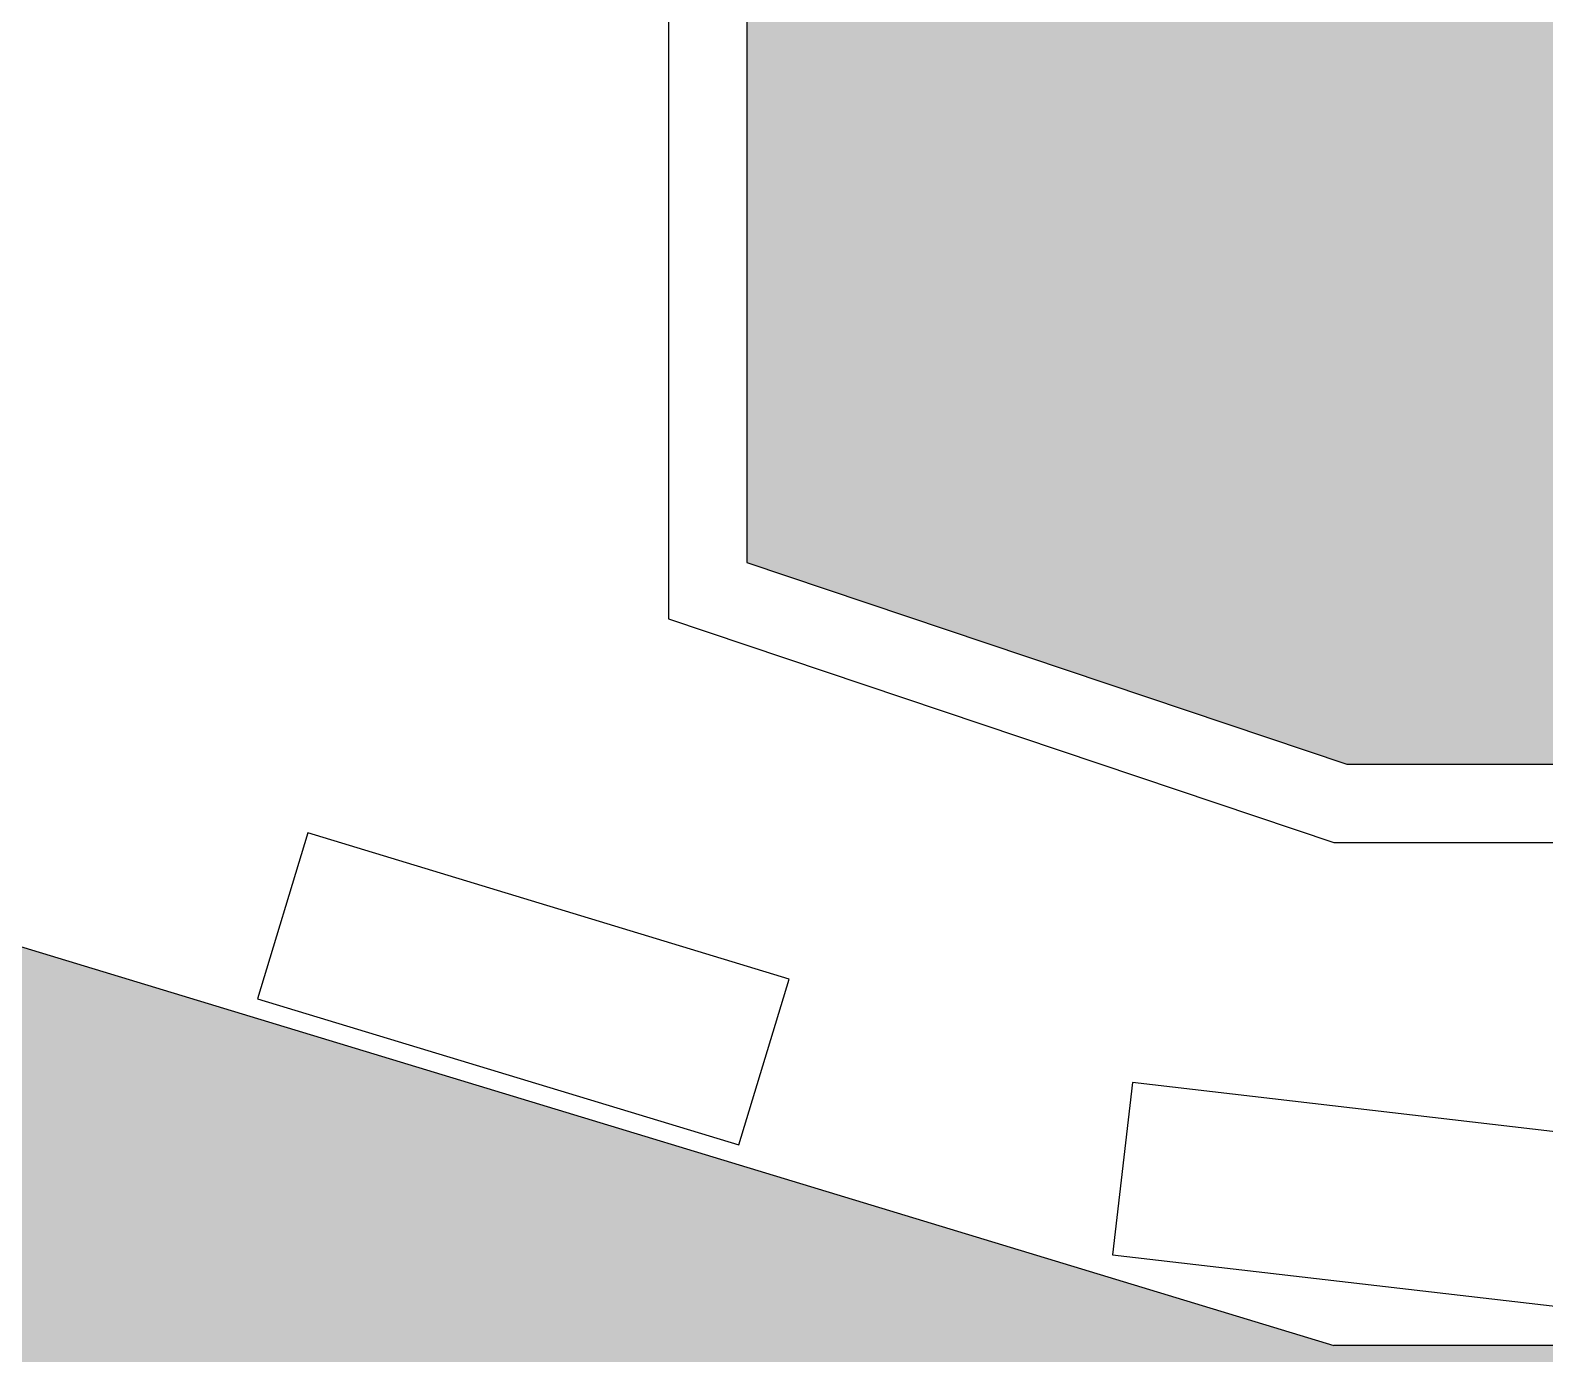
# Model space of a CAD drawing. Header units: millimetres. Extents: x 13722 to 114356, y -17117 to 61088.
# Drawn here: x 67890 to 73308, y 7934 to 12669 of the extents above; entities that cross this region are included whole.
import ezdxf

# ---------------------------------------------------------------- set-up
doc = ezdxf.new("R2010")
doc.units = ezdxf.units.MM
doc.layers.add('01', color=3, linetype='Continuous')
doc.layers.add('03', color=8, linetype='Continuous')

msp = doc.modelspace()

# ---------------------------------------------------------------- hatches: boundary and pattern name
at = {"layer": '01', "lineweight": -2, "true_color": 0x999b37}
h = msp.add_hatch(dxfattribs=at)
h.set_pattern_fill('AR-SAND', color=55, scale=5)
h.set_pattern_definition([(37.5, (-19358.14, 21727.48), (-8.00016, 244.7066), [0, -193.04, 0, -215.9, 0, -206.375]), (7.5, (-19358.14, 21727.48), (224.7616, 358.4126), [0, -104.14, 0, -173.99, 0, -66.675]), (327.5, (-19514.35, 21727.48), (395.4962, 0.7186), [0, -63.5, 0, -228.6, 0, -298.45]), (317.5, (-19514.35, 21727.48), (381.7782, 111.4647), [0, -31.75, 0, -149.86, 0, -171.45])])
h.paths.add_polyline_path([(70453.8, 12983.3), (70453.8, 10764.6), (72599.6, 10043.3), (76293.8, 10043.3), (76293.8, 12983.3)], flags=17)
h.paths.add_polyline_path([(70453.8, 22943.3), (70453.8, 20883.3), (72903.8, 20883.3), (72903.8, 22943.3)], flags=17)
h.paths.add_polyline_path([(79063.8, 14353.3), (79063.8, 12513.3), (81313.8, 12513.3), (81313.8, 14353.3)], flags=17)
h.paths.add_polyline_path([(66994.8, 20603.3, 0.409585), (64324.8, 23223.3), (62204.1, 23223.3), (62204.1, 7963.3), (62204.1, 6963.3), (83214.7, 6963.3), (83214.7, 23223.3), (77183.8, 23223.3), (77183.8, 20603.3), (78783.8, 20603.3), (78783.8, 19033.3), (81593.8, 19033.3), (81593.8, 14633.3), (81593.8, 12233.3), (81593.8, 7963.3), (72553.8, 7963.3), (64324.8, 10463.3), (64324.8, 13163.3), (64324.8, 15543.3), (66994.8, 15543.3)])

# ---------------------------------------------------------------- linework, layer by layer
at = {"layer": '01'}
for p in [(64324.8, 10463.3), (81593.8, 7963.3)]:
    msp.add_line(p, (72553.8, 7963.3), dxfattribs=at)
for points in [[(76573.8, 9763.3), (76573.8, 13263.3), (70173.8, 13263.3), (70173.8, 10563.3), (72553.8, 9763.3)], [(76293.8, 10043.3), (76293.8, 12983.3), (70453.8, 12983.3), (70453.8, 10764.6), (72599.6, 10043.3)]]:
    msp.add_lwpolyline(points, close=True, dxfattribs=at)
at = {"layer": '03'}
for points in [[(68702.5, 9204.3), (70424.8, 8681.1), (70605, 9274.3), (68882.7, 9797.5)], [(71762.2, 8288.4), (73550.2, 8080.4), (73621.8, 8696.3), (71833.9, 8904.3)]]:
    msp.add_lwpolyline(points, close=True, dxfattribs=at)

doc.saveas('drawing.dxf')
